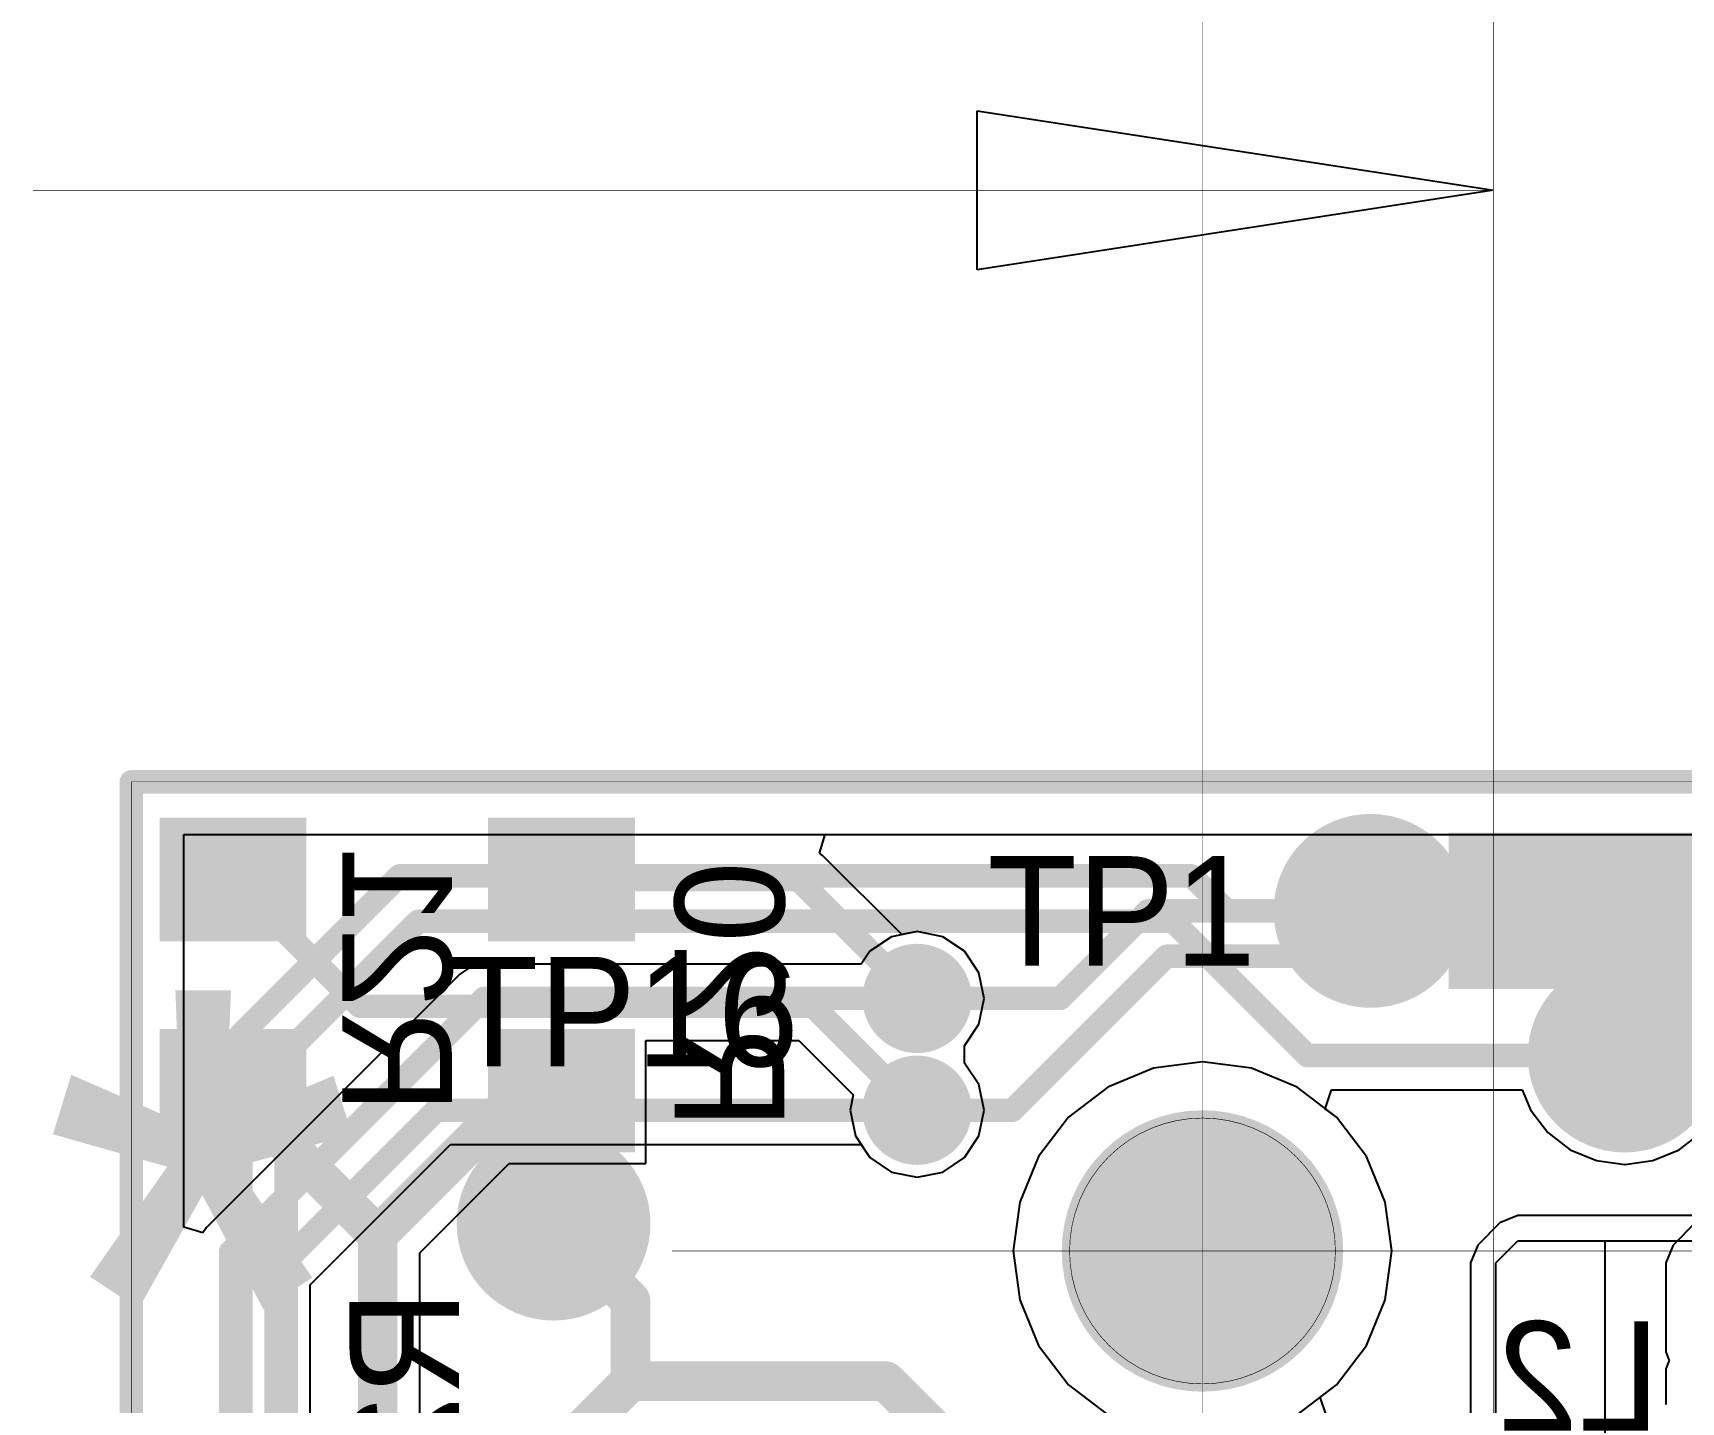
# Model space of a CAD drawing. Header units: millimetres. Extents: x 111 to 521, y 105 to 375.
# Drawn here: x 179.88 to 190.42, y 164.57 to 173.32 of the extents above; entities that cross this region are included whole.
import ezdxf

# ---------------------------------------------------------------- set-up
doc = ezdxf.new("R2010")
doc.units = ezdxf.units.MM
for name, color, linetype in [('BottomLayer', 5, 'Continuous'), ('BottomOverlay', 54, 'Continuous'), ('BottomPaste', 16, 'Continuous'), ('BottomSolder', 6, 'Continuous'), ('DrillDrawing', 1, 'Continuous'), ('KeepOutLayer', 6, 'Continuous'), ('MidLayer2', 76, 'Continuous'), ('MidLayer3', 90, 'Continuous'), ('MultiLayer', 9, 'Continuous'), ('PadHoleLayer', 156, 'Continuous'), ('TopLayer', 1, 'Continuous'), ('TopOverlay', 2, 'Continuous'), ('TopSolder', 216, 'Continuous'), ('ViaHoleLayer', 16, 'Continuous')]:
    doc.layers.add(name, color=color, linetype=linetype)

msp = doc.modelspace()

# ---------------------------------------------------------------- linework, layer by layer
at = {"layer": 'BottomLayer'}
for p, q in [((184.913, 168.077), (184.95, 168.198)), ((184.95, 168.198), (190.498, 168.198)), ((184.933, 168.064), (184.913, 168.077)), ((185.44, 167.557), (184.933, 168.064)), ((185.538, 167.577), (185.44, 167.557)), ((185.702, 167.544), (185.538, 167.577)), ((185.84, 167.451), (185.702, 167.544)), ((185.933, 167.313), (185.84, 167.451)), ((185.966, 167.149), (185.933, 167.313)), ((185.933, 166.985), (185.966, 167.149)), ((185.84, 166.846), (185.933, 166.985)), ((183.803, 166.094), (183.803, 166.88)), ((183.803, 166.88), (184.782, 166.88)), ((184.782, 166.88), (185.13, 166.532)), ((185.84, 166.736), (185.84, 166.846)), ((187.363, 166.744), (187.05, 166.703)), ((187.676, 166.703), (187.363, 166.744)), ((185.933, 166.598), (185.84, 166.736)), ((187.05, 166.703), (186.758, 166.582)), ((187.968, 166.582), (187.676, 166.703)), ((185.13, 166.532), (185.11, 166.434)), ((185.966, 166.434), (185.933, 166.598)), ((186.758, 166.582), (186.507, 166.39)), ((188.219, 166.39), (187.968, 166.582)), ((185.11, 166.434), (185.143, 166.27)), ((185.933, 166.27), (185.966, 166.434)), ((186.507, 166.39), (186.315, 166.139)), ((188.411, 166.139), (188.219, 166.39)), ((185.143, 166.27), (185.235, 166.131)), ((185.84, 166.131), (185.933, 166.27)), ((185.235, 166.131), (185.374, 166.039)), ((185.702, 166.039), (185.84, 166.131)), ((186.315, 166.139), (186.194, 165.847)), ((188.532, 165.847), (188.411, 166.139)), ((182.358, 165.522), (182.93, 166.094)), ((182.93, 166.094), (183.803, 166.094)), ((185.374, 166.039), (185.538, 166.006)), ((185.538, 166.006), (185.702, 166.039)), ((186.194, 165.847), (186.153, 165.534)), ((188.573, 165.534), (188.532, 165.847)), ((189.264, 165.714), (189.123, 165.572)), ((189.379, 165.761), (189.264, 165.714)), ((190.713, 165.761), (189.379, 165.761)), ((189.238, 165.458), (189.379, 165.599)), ((189.379, 165.599), (193.063, 165.599)), ((182.358, 164.058), (182.358, 165.522)), ((186.153, 165.534), (186.194, 165.221)), ((188.532, 165.221), (188.573, 165.534)), ((189.123, 165.572), (189.076, 165.458)), ((189.076, 165.458), (189.076, 164.149)), ((189.238, 164.149), (189.238, 165.458)), ((186.194, 165.221), (186.315, 164.929)), ((188.411, 164.929), (188.532, 165.221)), ((186.315, 164.929), (186.507, 164.678)), ((188.219, 164.678), (188.411, 164.929)), ((186.507, 164.678), (186.758, 164.486)), ((187.968, 164.486), (188.219, 164.678))]:
    msp.add_line(p, q, dxfattribs=at)
for points, const_width in [([(181.163, 167.909), (181.973, 167.099)], 0.15), ([(183.263, 167.909), (184.778, 167.909)], 0.15), ([(184.778, 167.909), (185.538, 167.149)], 0.15), ([(181.973, 167.099), (184.873, 167.099)], 0.15), ([(184.873, 167.099), (185.538, 166.434)], 0.15), ([(181.163, 166.559), (182.088, 165.634)], 0.25), ([(182.088, 165.634), (183.013, 166.559)], 0.25), ([(183.013, 166.559), (183.263, 166.559)], 0.25), ([(182.088, 163.734), (182.088, 165.634)], 0.25)]:
    msp.add_lwpolyline(points, dxfattribs=dict(at, const_width=const_width))
for points, const_width in [([(181.125, 167.909, 1), (181.2, 167.909, 1)], 0.075), ([(183.225, 167.909, 1), (183.3, 167.909, 1)], 0.075), ([(184.74, 167.909, 1), (184.815, 167.909, 1)], 0.075), ([(184.74, 167.909, 1), (184.815, 167.909, 1)], 0.075), ([(185.398, 167.149, 1), (185.678, 167.149, 1)], 0.279), ([(181.935, 167.099, 1), (182.01, 167.099, 1)], 0.075), ([(181.935, 167.099, 1), (182.01, 167.099, 1)], 0.075), ([(184.835, 167.099, 1), (184.91, 167.099, 1)], 0.075), ([(184.835, 167.099, 1), (184.91, 167.099, 1)], 0.075), ([(185.5, 167.149, 1), (185.575, 167.149, 1)], 0.075), ([(181.1, 166.559, 1), (181.225, 166.559, 1)], 0.125), ([(182.95, 166.559, 1), (183.075, 166.559, 1)], 0.125), ([(182.95, 166.559, 1), (183.075, 166.559, 1)], 0.125), ([(183.2, 166.559, 1), (183.325, 166.559, 1)], 0.125), ([(185.398, 166.434, 1), (185.678, 166.434, 1)], 0.279), ([(185.5, 166.434, 1), (185.575, 166.434, 1)], 0.075), ([(187.063, 165.534, 1), (187.663, 165.534, 1)], 0.6), ([(182.025, 165.634, 1), (182.15, 165.634, 1)], 0.125), ([(182.025, 165.634, 1), (182.15, 165.634, 1)], 0.125), ([(182.025, 165.634, 1), (182.15, 165.634, 1)], 0.125)]:
    msp.add_lwpolyline(points, format="xyb", close=True, dxfattribs=dict(at, const_width=const_width))
for points in [[(180.763, 168.234), (180.763, 167.584), (181.563, 168.234), (181.563, 167.584)], [(182.863, 168.234), (182.863, 167.584), (183.663, 168.234), (183.663, 167.584)], [(188.938, 167.209), (190.938, 167.209), (188.938, 168.209), (190.938, 168.209)], [(180.763, 166.884), (180.763, 166.234), (181.563, 166.884), (181.563, 166.234)], [(182.863, 166.884), (182.863, 166.234), (183.663, 166.884), (183.663, 166.234)]]:
    msp.add_solid(points, dxfattribs=at)
at = {"layer": 'BottomPaste'}
for points in [[(180.813, 168.184), (180.813, 167.634), (181.513, 168.184), (181.513, 167.634)], [(182.913, 168.184), (182.913, 167.634), (183.613, 168.184), (183.613, 167.634)], [(180.813, 166.834), (180.813, 166.284), (181.513, 166.834), (181.513, 166.284)], [(182.913, 166.834), (182.913, 166.284), (183.613, 166.834), (183.613, 166.284)]]:
    msp.add_solid(points, dxfattribs=at)
at = {"layer": 'BottomSolder', "const_width": 0.349}
for points in [[(185.363, 167.149, 1), (185.713, 167.149, 1)], [(185.363, 166.434, 1), (185.713, 166.434, 1)]]:
    msp.add_lwpolyline(points, format="xyb", close=True, dxfattribs=at)
at = {"layer": 'BottomSolder'}
for points in [[(180.693, 168.304), (180.693, 167.514), (181.633, 168.304), (181.633, 167.514)], [(182.793, 168.304), (182.793, 167.514), (183.733, 168.304), (183.733, 167.514)], [(180.693, 166.954), (180.693, 166.164), (181.633, 166.954), (181.633, 166.164)], [(182.793, 166.954), (182.793, 166.164), (183.733, 166.954), (183.733, 166.164)]]:
    msp.add_solid(points, dxfattribs=at)
at = {"layer": 'DrillDrawing'}
for p, q in [((185.921, 172.825), (189.223, 172.317)), ((185.921, 171.809), (185.921, 172.825)), ((189.223, 172.317), (185.921, 171.809))]:
    msp.add_line(p, q, dxfattribs=at)
at = {"layer": 'DrillDrawing', "const_width": 0.0038}
for points in [[(189.223, 153.304), (189.223, 196.906)], [(189.223, 153.304), (189.223, 190.348)], [(189.223, 153.304), (189.223, 183.741)], [(187.363, 159.194), (187.363, 182.214)], [(189.223, 153.304), (189.223, 182.214)], [(189.223, 153.304), (189.223, 175.492)], [(179.886, 172.317), (189.223, 172.317)], [(187.363, 168.074), (187.363, 168.924)], [(180.513, 150.934), (180.513, 168.534)], [(180.513, 168.534), (191.863, 168.534)], [(187.363, 165.534), (187.363, 168.074)], [(183.973, 165.534), (184.823, 165.534)], [(184.823, 165.534), (187.363, 165.534)], [(187.363, 162.994), (187.363, 165.534)], [(187.363, 165.534), (189.903, 165.534)], [(189.903, 165.534), (190.753, 165.534)]]:
    msp.add_lwpolyline(points, dxfattribs=at)
at = {"layer": 'DrillDrawing'}
for points, const_width in [([(179.885, 172.317, 1), (179.887, 172.317, 1)], 0.0019), ([(189.222, 172.317, 1), (189.224, 172.317, 1)], 0.0019), ([(187.362, 168.924, 1), (187.364, 168.924, 1)], 0.0019), ([(180.512, 168.534, 1), (180.514, 168.534, 1)], 0.0019), ([(180.512, 168.534, 1), (180.514, 168.534, 1)], 0.0019), ([(187.362, 168.074, 1), (187.364, 168.074, 1)], 0.0019), ([(187.362, 168.074, 1), (187.364, 168.074, 1)], 0.0019), ([(185.462, 167.149, 1), (185.614, 167.149, 1)], 0.152), ([(185.462, 166.434, 1), (185.614, 166.434, 1)], 0.152), ([(188.213, 165.534, 1), (186.513, 165.534, 1)], 0.0038), ([(183.972, 165.534, 1), (183.974, 165.534, 1)], 0.0019), ([(184.822, 165.534, 1), (184.824, 165.534, 1)], 0.0019), ([(184.822, 165.534, 1), (184.824, 165.534, 1)], 0.0019), ([(186.512, 165.534, 1), (186.514, 165.534, 1)], 0.0019), ([(187.362, 165.534, 1), (187.364, 165.534, 1)], 0.0019), ([(187.362, 165.534, 1), (187.364, 165.534, 1)], 0.0019), ([(187.362, 165.534, 1), (187.364, 165.534, 1)], 0.0019), ([(187.362, 165.534, 1), (187.364, 165.534, 1)], 0.0019), ([(188.212, 165.534, 1), (188.214, 165.534, 1)], 0.0019), ([(189.902, 165.534, 1), (189.904, 165.534, 1)], 0.0019), ([(189.902, 165.534, 1), (189.904, 165.534, 1)], 0.0019)]:
    msp.add_lwpolyline(points, format="xyb", close=True, dxfattribs=dict(at, const_width=const_width))
at = {"layer": 'KeepOutLayer', "const_width": 0.15}
for points in [[(180.513, 168.534), (191.863, 168.534)], [(180.513, 150.934), (180.513, 168.534)]]:
    msp.add_lwpolyline(points, dxfattribs=at)
at = {"layer": 'KeepOutLayer', "const_width": 0.075}
msp.add_lwpolyline([(180.475, 168.534, 1), (180.55, 168.534, 1)], format="xyb", close=True, dxfattribs=at)
msp.add_lwpolyline([(180.475, 168.534, 1), (180.55, 168.534, 1)], format="xyb", close=True, dxfattribs=at)
at = {"layer": 'MidLayer2'}
for p, q in [((180.848, 165.686), (180.848, 168.198)), ((180.848, 168.198), (190.713, 168.198)), ((185.374, 167.544), (185.235, 167.451)), ((185.538, 167.577), (185.374, 167.544)), ((185.702, 167.544), (185.538, 167.577)), ((185.84, 167.451), (185.702, 167.544)), ((185.235, 167.451), (185.18, 167.368)), ((185.933, 167.313), (185.84, 167.451)), ((182.613, 167.304), (180.993, 165.684)), ((182.684, 167.351), (182.613, 167.304)), ((182.768, 167.368), (182.684, 167.351)), ((185.18, 167.368), (182.768, 167.368)), ((185.966, 167.149), (185.933, 167.313)), ((185.933, 166.985), (185.966, 167.149)), ((185.84, 166.846), (185.933, 166.985)), ((185.84, 166.736), (185.84, 166.846)), ((187.363, 166.744), (187.05, 166.703)), ((187.676, 166.703), (187.363, 166.744)), ((185.933, 166.598), (185.84, 166.736)), ((187.05, 166.703), (186.758, 166.582)), ((187.968, 166.582), (187.676, 166.703)), ((185.966, 166.434), (185.933, 166.598)), ((186.758, 166.582), (186.507, 166.39)), ((188.219, 166.39), (187.968, 166.582)), ((185.933, 166.27), (185.966, 166.434)), ((186.507, 166.39), (186.315, 166.139)), ((188.411, 166.139), (188.219, 166.39)), ((181.657, 165.318), (182.554, 166.215)), ((182.554, 166.215), (185.18, 166.215)), ((185.18, 166.215), (185.235, 166.131)), ((185.84, 166.131), (185.933, 166.27)), ((185.235, 166.131), (185.374, 166.039)), ((185.702, 166.039), (185.84, 166.131)), ((186.315, 166.139), (186.194, 165.847)), ((188.532, 165.847), (188.411, 166.139)), ((185.374, 166.039), (185.538, 166.006)), ((185.538, 166.006), (185.702, 166.039)), ((186.194, 165.847), (186.153, 165.534)), ((188.573, 165.534), (188.532, 165.847)), ((180.97, 165.65), (180.848, 165.686)), ((180.993, 165.684), (180.97, 165.65)), ((186.153, 165.534), (186.194, 165.221)), ((188.532, 165.221), (188.573, 165.534)), ((181.657, 164.063), (181.657, 165.318)), ((186.194, 165.221), (186.315, 164.929)), ((188.411, 164.929), (188.532, 165.221)), ((186.315, 164.929), (186.507, 164.678)), ((188.219, 164.678), (188.411, 164.929)), ((186.507, 164.678), (186.758, 164.486)), ((187.968, 164.486), (188.219, 164.678))]:
    msp.add_line(p, q, dxfattribs=at)
for points, const_width in [([(185.398, 167.149, 1), (185.678, 167.149, 1)], 0.279), ([(182.73, 167.149, 1), (182.805, 167.149, 1)], 0.075), ([(182.73, 167.149, 1), (182.805, 167.149, 1)], 0.075), ([(185.5, 167.149, 1), (185.575, 167.149, 1)], 0.075), ([(185.398, 166.434, 1), (185.678, 166.434, 1)], 0.279), ([(182.425, 166.434, 1), (182.5, 166.434, 1)], 0.075), ([(182.425, 166.434, 1), (182.5, 166.434, 1)], 0.075), ([(185.5, 166.434, 1), (185.575, 166.434, 1)], 0.075), ([(187.063, 165.534, 1), (187.663, 165.534, 1)], 0.6), ([(181.11, 165.529, 1), (181.185, 165.529, 1)], 0.075), ([(181.11, 165.529, 1), (181.185, 165.529, 1)], 0.075), ([(181.4, 165.409, 1), (181.475, 165.409, 1)], 0.075), ([(181.4, 165.409, 1), (181.475, 165.409, 1)], 0.075)]:
    msp.add_lwpolyline(points, format="xyb", close=True, dxfattribs=dict(at, const_width=const_width))
at = {"layer": 'MidLayer2', "const_width": 0.15}
for points in [[(181.148, 165.529), (182.768, 167.149)], [(182.768, 167.149), (185.538, 167.149)], [(181.438, 165.409), (182.463, 166.434)], [(182.463, 166.434), (185.538, 166.434)], [(181.148, 160.307), (181.148, 165.529)], [(181.438, 161.009), (181.438, 165.409)]]:
    msp.add_lwpolyline(points, dxfattribs=at)
at = {"layer": 'MidLayer3'}
for p, q in [((189.938, 163.346), (189.938, 165.599)), ((189.938, 165.599), (193.063, 165.599))]:
    msp.add_line(p, q, dxfattribs=at)
at = {"layer": 'MidLayer3', "const_width": 0.15}
for points in [[(186.453, 167.149), (187.013, 167.709)], [(187.013, 167.709), (192.195, 167.709)], [(186.148, 166.434), (187.133, 167.419)], [(187.133, 167.419), (192.316, 167.419)], [(185.538, 167.149), (186.453, 167.149)], [(185.538, 166.434), (186.148, 166.434)]]:
    msp.add_lwpolyline(points, dxfattribs=at)
at = {"layer": 'MidLayer3'}
for points, const_width in [([(186.975, 167.709, 1), (187.05, 167.709, 1)], 0.075), ([(186.975, 167.709, 1), (187.05, 167.709, 1)], 0.075), ([(187.096, 167.419, 1), (187.171, 167.419, 1)], 0.075), ([(187.096, 167.419, 1), (187.171, 167.419, 1)], 0.075), ([(185.398, 167.149, 1), (185.678, 167.149, 1)], 0.279), ([(185.5, 167.149, 1), (185.575, 167.149, 1)], 0.075), ([(186.415, 167.149, 1), (186.49, 167.149, 1)], 0.075), ([(186.415, 167.149, 1), (186.49, 167.149, 1)], 0.075), ([(185.398, 166.434, 1), (185.678, 166.434, 1)], 0.279), ([(185.5, 166.434, 1), (185.575, 166.434, 1)], 0.075), ([(186.111, 166.434, 1), (186.186, 166.434, 1)], 0.075), ([(186.111, 166.434, 1), (186.186, 166.434, 1)], 0.075), ([(187.063, 165.534, 1), (187.663, 165.534, 1)], 0.6)]:
    msp.add_lwpolyline(points, format="xyb", close=True, dxfattribs=dict(at, const_width=const_width))
at = {"layer": 'MultiLayer'}
for points, const_width in [([(185.398, 167.149, 1), (185.678, 167.149, 1)], 0.279), ([(185.398, 166.434, 1), (185.678, 166.434, 1)], 0.279), ([(187.063, 165.534, 1), (187.663, 165.534, 1)], 0.6)]:
    msp.add_lwpolyline(points, format="xyb", close=True, dxfattribs=dict(at, const_width=const_width))
at = {"layer": 'PadHoleLayer', "const_width": 0.9}
msp.add_lwpolyline([(186.913, 165.534, 1), (187.813, 165.534, 1)], format="xyb", close=True, dxfattribs=at)
at = {"layer": 'TopLayer'}
for p, q in [((188.147, 166.444), (188.188, 166.565)), ((188.188, 166.565), (189.407, 166.565)), ((189.407, 166.565), (189.46, 166.436)), ((188.219, 166.39), (188.147, 166.444)), ((189.46, 166.436), (189.571, 166.292)), ((188.411, 166.139), (188.219, 166.39)), ((189.571, 166.292), (189.715, 166.181)), ((190.411, 166.181), (190.555, 166.292)), ((188.532, 165.847), (188.411, 166.139)), ((189.715, 166.181), (189.883, 166.112)), ((189.883, 166.112), (190.063, 166.088)), ((190.063, 166.088), (190.243, 166.112)), ((190.243, 166.112), (190.411, 166.181)), ((188.573, 165.534), (188.532, 165.847)), ((190.514, 165.714), (190.373, 165.572)), ((188.532, 165.221), (188.573, 165.534)), ((190.373, 165.572), (190.326, 165.458)), ((190.326, 165.458), (190.326, 164.888)), ((188.411, 164.929), (188.532, 165.221)), ((188.219, 164.678), (188.411, 164.929)), ((190.326, 164.888), (190.346, 164.837)), ((190.346, 164.83), (190.326, 164.78)), ((190.326, 164.78), (190.326, 164.552)), ((190.346, 164.837), (190.348, 164.834)), ((190.348, 164.834), (190.346, 164.83)), ((188.116, 164.599), (188.219, 164.678)), ((188.157, 164.479), (188.116, 164.599))]:
    msp.add_line(p, q, dxfattribs=at)
for points, const_width in [([(188.163, 167.709, 1), (188.713, 167.709, 1)], 0.55), ([(182.191, 167.933, 1), (182.266, 167.933, 1)], 0.075), ([(182.191, 167.933, 1), (182.266, 167.933, 1)], 0.075), ([(187.256, 167.933, 1), (187.331, 167.933, 1)], 0.075), ([(187.256, 167.933, 1), (187.331, 167.933, 1)], 0.075), ([(182.311, 167.643, 1), (182.386, 167.643, 1)], 0.075), ([(182.311, 167.643, 1), (182.386, 167.643, 1)], 0.075), ([(187.136, 167.643, 1), (187.211, 167.643, 1)], 0.075), ([(187.136, 167.643, 1), (187.211, 167.643, 1)], 0.075), ([(187.48, 167.709, 1), (187.555, 167.709, 1)], 0.075), ([(187.48, 167.709, 1), (187.555, 167.709, 1)], 0.075), ([(188.4, 167.709, 1), (188.475, 167.709, 1)], 0.075), ([(188.4, 167.709, 1), (188.475, 167.709, 1)], 0.075), ([(185.398, 167.149, 1), (185.678, 167.149, 1)], 0.279), ([(189.788, 166.784, 1), (190.338, 166.784, 1)], 0.55), ([(181.175, 166.918, 1), (181.25, 166.918, 1)], 0.075), ([(181.175, 166.918, 1), (181.25, 166.918, 1)], 0.075), ([(181.465, 166.798, 1), (181.54, 166.798, 1)], 0.075), ([(181.465, 166.798, 1), (181.54, 166.798, 1)], 0.075), ([(187.995, 166.784, 1), (188.07, 166.784, 1)], 0.075), ([(187.995, 166.784, 1), (188.07, 166.784, 1)], 0.075), ([(190.025, 166.784, 1), (190.1, 166.784, 1)], 0.075), ([(190.025, 166.784, 1), (190.1, 166.784, 1)], 0.075), ([(185.398, 166.434, 1), (185.678, 166.434, 1)], 0.279), ([(182.938, 165.709, 1), (183.488, 165.709, 1)], 0.55), ([(187.063, 165.534, 1), (187.663, 165.534, 1)], 0.6), ([(183.149, 165.709, 1), (183.276, 165.709, 1)], 0.127), ([(183.641, 165.217, 1), (183.768, 165.217, 1)], 0.127), ([(183.641, 165.217, 1), (183.768, 165.217, 1)], 0.127), ([(183.641, 164.701, 1), (183.768, 164.701, 1)], 0.127), ([(183.641, 164.701, 1), (183.768, 164.701, 1)], 0.127), ([(183.641, 164.701, 1), (183.768, 164.701, 1)], 0.127), ([(185.274, 164.701, 1), (185.401, 164.701, 1)], 0.127), ([(185.274, 164.701, 1), (185.401, 164.701, 1)], 0.127)]:
    msp.add_lwpolyline(points, format="xyb", close=True, dxfattribs=dict(at, const_width=const_width))
for points, const_width in [([(181.213, 166.918), (182.228, 167.933)], 0.15), ([(182.228, 167.933), (187.293, 167.933)], 0.15), ([(187.293, 167.933), (187.518, 167.709)], 0.15), ([(181.503, 166.798), (182.348, 167.643)], 0.15), ([(182.348, 167.643), (187.173, 167.643)], 0.15), ([(187.173, 167.643), (188.033, 166.784)], 0.15), ([(187.518, 167.709), (188.438, 167.709)], 0.15), ([(188.438, 167.709), (191.538, 167.709)], 0.15), ([(181.213, 162.673), (181.213, 166.918)], 0.15), ([(181.503, 162.793), (181.503, 166.798)], 0.15), ([(188.033, 166.784), (190.063, 166.784)], 0.15), ([(190.063, 166.784), (191.27, 166.784)], 0.15), ([(183.213, 165.709), (183.705, 165.217)], 0.254), ([(183.705, 164.701), (183.705, 165.217)], 0.254), ([(182.863, 163.859), (183.705, 164.701)], 0.254), ([(183.705, 164.701), (185.338, 164.701)], 0.254), ([(185.338, 164.701), (185.832, 164.207)], 0.254)]:
    msp.add_lwpolyline(points, dxfattribs=dict(at, const_width=const_width))
at = {"layer": 'TopSolder'}
for points, const_width in [([(188.128, 167.709, 1), (188.748, 167.709, 1)], 0.62), ([(185.363, 167.149, 1), (185.713, 167.149, 1)], 0.349), ([(189.753, 166.784, 1), (190.373, 166.784, 1)], 0.62), ([(185.363, 166.434, 1), (185.713, 166.434, 1)], 0.349), ([(182.903, 165.709, 1), (183.523, 165.709, 1)], 0.62)]:
    msp.add_lwpolyline(points, format="xyb", close=True, dxfattribs=dict(at, const_width=const_width))
at = {"layer": 'ViaHoleLayer', "const_width": 0.152}
for points in [[(185.462, 167.149, 1), (185.614, 167.149, 1)], [(185.462, 166.434, 1), (185.614, 166.434, 1)]]:
    msp.add_lwpolyline(points, format="xyb", close=True, dxfattribs=at)

# ---------------------------------------------------------------- texts
at = {"layer": 'BottomOverlay', "text_generation_flag": 2}
for s, rotation, p in [('R21', 270, (181.863, 166.409)), ('R20', 270, (183.988, 166.309)), ('R2', 90, (182.608, 165.284)), ('L2', 360, (190.288, 164.384))]:
    msp.add_text(s, height=0.7, rotation=rotation, dxfattribs=at).set_placement(p)
at = {"layer": 'DrillDrawing'}
msp.add_text('*', height=4, dxfattribs=at).set_placement((179.925, 163.2))
at = {"layer": 'TopOverlay'}
for s, p in [('TP1', (185.988, 167.359)), ('TP16', (182.545, 166.715))]:
    msp.add_text(s, height=0.7, rotation=360, dxfattribs=at).set_placement(p)

doc.saveas('drawing.dxf')
